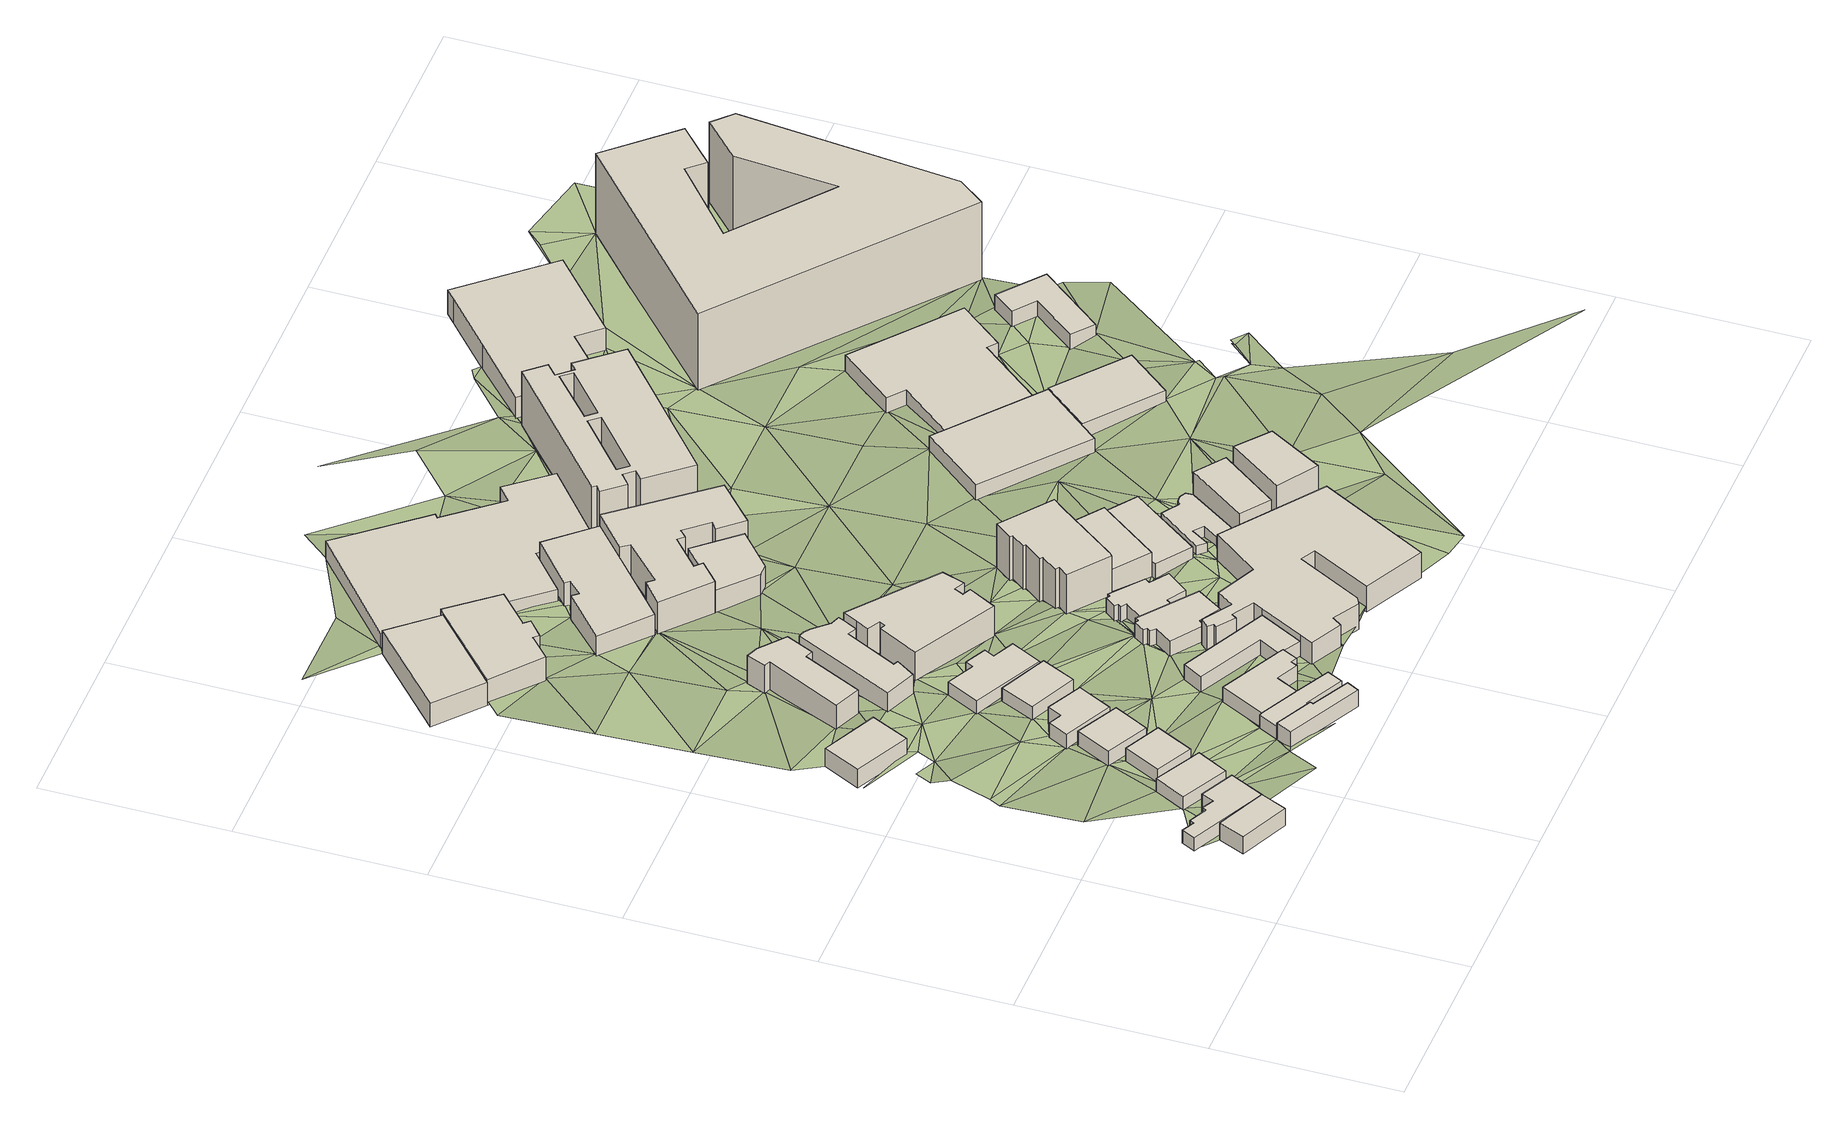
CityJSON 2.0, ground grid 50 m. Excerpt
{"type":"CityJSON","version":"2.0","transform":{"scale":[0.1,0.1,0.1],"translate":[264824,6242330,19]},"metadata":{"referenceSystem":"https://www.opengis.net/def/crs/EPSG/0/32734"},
"CityObjects":{
"building1":{"type":"Building","attributes":{"address":"14 Hares Avenue Salt River Cape Town","building":"house","building:levels":"1","footprint":{"type":"Polygon"},"plus_code":"C4XXXMX9+X5V","ground_height":34.07,"building_height":4.1,"roof_height":38.17},"geometry":[{"type":"Solid","lod":"1","boundaries":[[[[0,1,2,3]],[[1,4,5,2]],[[4,6,7,5]],[[6,0,3,7]],[[3,2,5,7]],[[6,4,1,0]]]]}]},
"building2":{"type":"Building","attributes":{"address":"12 Hares Avenue Salt River Cape Town","building":"house","building:levels":"1","footprint":{"type":"Polygon"},"plus_code":"C5X8X5X9+XCV","ground_height":32.4,"building_height":4.1,"roof_height":36.5},"geometry":[{"type":"Solid","lod":"1","boundaries":[[[[8,9,10,11]],[[9,12,13,10]],[[12,14,15,13]],[[14,16,17,15]],[[16,18,19,17]],[[18,20,21,19]],[[20,22,23,21]],[[22,24,25,23]],[[24,26,27,25]],[[26,8,11,27]],[[11,10,13,15,17,19,21,23,25,27]],[[26,24,22,20,18,16,14,12,9,8]]]]}]},
"building3":{"type":"Building","attributes":{"address":"10 Salt River Cape Town","building":"house","building:levels":"1","footprint":{"type":"Polygon"},"plus_code":"C5XHX7XR+XXX","ground_height":32.4,"building_height":4.1,"roof_height":36.5},"geometry":[{"type":"Solid","lod":"1","boundaries":[[[[28,29,30,31]],[[29,32,33,30]],[[32,34,35,33]],[[34,28,31,35]],[[31,30,33,35]],[[34,32,29,28]]]]}]},
"building4":{"type":"Building","attributes":{"address":"8A Hares Avenue Salt River Cape Town","building":"house","building:levels":"1","footprint":{"type":"Polygon"},"plus_code":"C5XXX7XJ+X3R","ground_height":31.24,"building_height":4.1,"roof_height":35.34},"geometry":[{"type":"Solid","lod":"1","boundaries":[[[[36,37,38,39]],[[37,40,41,38]],[[40,42,43,41]],[[42,36,39,43]],[[39,38,41,43]],[[42,40,37,36]]]]}]},
"building5":{"type":"Building","attributes":{"address":"1 Booth Road Salt River Cape Town","building":"house","building:levels":"1","footprint":{"type":"Polygon"},"plus_code":"C5X2XFXG+X9W","ground_height":28.99,"building_height":4.1,"roof_height":33.09},"geometry":[{"type":"Solid","lod":"1","boundaries":[[[[44,45,46,47]],[[45,48,49,46]],[[48,50,51,49]],[[50,44,47,51]],[[47,46,49,51]],[[50,48,45,44]]]]}]},
"building6":{"type":"Building","attributes":{"address":"8 Hares Avenue Salt River Cape Town","building":"house","building:levels":"1","footprint":{"type":"Polygon"},"plus_code":"C6X4XGXC+XPV","ground_height":31.24,"building_height":4.1,"roof_height":35.34},"geometry":[{"type":"Solid","lod":"1","boundaries":[[[[52,53,54,55]],[[53,56,57,54]],[[56,58,59,57]],[[58,52,55,59]],[[55,54,57,59]],[[58,56,53,52]]]]}]},
"building7":{"type":"Building","attributes":{"address":"6 Hares Avenue Salt River Cape Town","building":"house","building:levels":"1","footprint":{"type":"Polygon"},"plus_code":"C6X9X8X3+XRW","ground_height":30.12,"building_height":4.1,"roof_height":34.22},"geometry":[{"type":"Solid","lod":"1","boundaries":[[[[60,61,62,63]],[[61,64,65,62]],[[64,66,67,65]],[[66,68,69,67]],[[68,70,71,69]],[[70,60,63,71]],[[63,62,65,67,69,71]],[[70,68,66,64,61,60]]]]}]},
"building8":{"type":"Building","attributes":{"address":"11 Hares Avenue Salt River Cape Town","building":"house","building:levels":"1","footprint":{"type":"Polygon"},"plus_code":"C7X8XGX8+X7V","ground_height":32.94,"building_height":4.1,"roof_height":37.04},"geometry":[{"type":"Solid","lod":"1","boundaries":[[[[72,73,74,75,76,77]],[[73,78,79,75,74]],[[78,80,81,79]],[[80,82,83,81]],[[82,84,85,83]],[[84,72,77,76,85]],[[76,75,79,81,83,85]],[[84,82,80,78,73,72]]]]}]},
"building9":{"type":"Building","attributes":{"address":"9 Hares Avenue Salt River Cape Town","building":"house","building:levels":"1","footprint":{"type":"Polygon"},"plus_code":"C7X8XWXJ+X9W","ground_height":31.83,"building_height":4.1,"roof_height":35.93},"geometry":[{"type":"Solid","lod":"1","boundaries":[[[[73,72,77,74]],[[72,86,87,77]],[[86,88,89,87]],[[88,90,91,89]],[[90,92,93,91]],[[92,94,95,93]],[[94,96,97,95]],[[96,73,74,97]],[[74,77,87,89,91,93,95,97]],[[96,94,92,90,88,86,72,73]]]]}]},
"building10":{"type":"Building","attributes":{"address":"4 Hares Avenue Salt River Cape Town","building":"house","building:levels":"1","footprint":{"type":"Polygon"},"plus_code":"C6XPXPX2+XRX","ground_height":29.6,"building_height":4.1,"roof_height":33.7},"geometry":[{"type":"Solid","lod":"1","boundaries":[[[[98,99,100,101]],[[99,102,103,100]],[[102,104,105,103]],[[104,98,101,105]],[[101,100,103,105]],[[104,102,99,98]]]]}]},
"building11":{"type":"Building","attributes":{"address":"7 Hares Avenue Salt River Cape Town","building":"house","building:levels":"1","footprint":{"type":"Polygon"},"plus_code":"C7XJX7XM+XVR","ground_height":31.83,"building_height":4.1,"roof_height":35.93},"geometry":[{"type":"Solid","lod":"1","boundaries":[[[[106,107,108,109]],[[107,110,111,112,108]],[[110,113,114,95,112,111]],[[113,115,93,95,114]],[[115,116,117,93]],[[116,118,119,117]],[[118,120,121,119]],[[120,122,123,121]],[[122,106,109,123]],[[109,108,112,95,93,117,119,121,123]],[[122,120,118,116,115,113,110,107,106]]]]}]},
"building12":{"type":"Building","attributes":{"address":"Zhauns House 318 Victoria Road Salt River Cape Town","building":"yes","building:levels":"2","footprint":{"type":"Polygon"},"plus_code":"C5XVXRXR+X9R","ground_height":27.19,"building_height":6.9,"roof_height":34.09},"geometry":[{"type":"Solid","lod":"1","boundaries":[[[[124,125,126,127]],[[125,128,129,126]],[[128,130,131,129]],[[130,132,133,131]],[[132,134,135,133]],[[134,136,137,135]],[[136,138,139,137]],[[138,140,141,139]],[[140,124,127,141]],[[127,126,129,131,133,135,137,139,141]],[[140,138,136,134,132,130,128,125,124]]]]}]},
"building13":{"type":"Building","attributes":{"address":"2 Hares Avenue Salt River Cape Town","building":"house","building:levels":"1","footprint":{"type":"Polygon"},"plus_code":"C6XRXVXC+XCX","ground_height":28.28,"building_height":4.1,"roof_height":32.38},"geometry":[{"type":"Solid","lod":"1","boundaries":[[[[142,143,144,145]],[[143,146,147,144]],[[146,148,149,147]],[[148,150,151,149]],[[150,152,153,151]],[[152,154,155,153]],[[154,156,157,155]],[[156,142,145,157]],[[145,144,147,149,151,153,155,157]],[[156,154,152,150,148,146,143,142]]]]}]},
"building14":{"type":"Building","attributes":{"address":"245 Victoria Road Salt River Cape Town","building":"industrial","building:levels":"2","footprint":{"type":"Polygon"},"plus_code":"C5X2X9X4+X3X","ground_height":22.73,"building_height":6.9,"roof_height":29.63},"geometry":[{"type":"Solid","lod":"1","boundaries":[[[[158,159,160,161]],[[159,162,163,160]],[[162,164,165,163]],[[164,158,161,165]],[[161,160,163,165]],[[164,162,159,158]]]]}]},
"building15":{"type":"Building","attributes":{"address":"320 Victoria Road Salt River Cape Town","building":"yes","building:levels":"2","footprint":{"type":"Polygon"},"plus_code":"C6XCX5XC+XGW","ground_height":27.19,"building_height":6.9,"roof_height":34.09},"geometry":[{"type":"Solid","lod":"1","boundaries":[[[[166,167,168,169]],[[167,170,171,168]],[[170,172,173,171]],[[172,174,175,173]],[[174,176,177,175]],[[176,178,179,177]],[[178,180,181,179]],[[180,182,183,181]],[[182,184,185,183]],[[184,186,187,185]],[[186,188,189,187]],[[188,166,169,189]],[[169,168,171,173,175,177,179,181,183,185,187,189]],[[188,186,184,182,180,178,176,174,172,170,167,166]]]]}]},
"building16":{"type":"Building","attributes":{"address":"5 Hares Avenue Salt River Cape Town","building":"house","building:levels":"1","footprint":{"type":"Polygon"},"plus_code":"C8XCXRXG+XFX","ground_height":31.25,"building_height":4.1,"roof_height":35.35},"geometry":[{"type":"Solid","lod":"1","boundaries":[[[[190,191,192,193]],[[191,194,195,192]],[[194,196,197,195]],[[196,198,199,197]],[[198,200,201,199]],[[200,202,203,201]],[[202,190,193,203]],[[193,192,195,197,199,201,203]],[[202,200,198,196,194,191,190]]]]}]},
"building17":{"type":"Building","attributes":{"address":"Salt River Cape Town","building":"industrial","building:levels":"2","footprint":{"type":"Polygon"},"plus_code":"C5XJX3XH+XPX","ground_height":23.47,"building_height":6.9,"roof_height":30.37},"geometry":[{"type":"Solid","lod":"1","boundaries":[[[[158,204,205,206,207,161]],[[204,208,209,206,205]],[[208,210,211,209]],[[210,212,213,211]],[[212,214,215,213]],[[214,216,217,215]],[[216,218,219,217]],[[218,159,220,219]],[[159,158,161,207,220]],[[207,206,209,211,213,215,217,219,220]],[[159,218,216,214,212,210,208,204,158]]]]}]},
"building18":{"type":"Building","attributes":{"address":"326 Victoria Road Salt River Cape Town","building":"apartments","building:levels":"3","footprint":{"type":"Polygon"},"plus_code":"C7X9XWX3+X8V","ground_height":26.88,"building_height":9.7,"roof_height":36.58},"geometry":[{"type":"Solid","lod":"1","boundaries":[[[[167,166,169,221,222,168]],[[166,223,224,221,169]],[[223,225,226,224]],[[225,227,228,226]],[[227,229,230,228]],[[229,231,232,230]],[[231,233,234,232]],[[233,235,236,234]],[[235,237,238,236]],[[237,239,240,238]],[[239,241,242,240]],[[241,243,244,242]],[[243,167,168,222,244]],[[222,221,224,226,228,230,232,234,236,238,240,242,244]],[[243,241,239,237,235,233,231,229,227,225,223,166,167]]]]}]},
"building19":{"type":"Building","attributes":{"address":"Hares Avenue Salt River Cape Town","building":"house","building:levels":"1","footprint":{"type":"Polygon"},"plus_code":"C8XCXPXC+XGW","ground_height":30.14,"building_height":4.1,"roof_height":34.24},"geometry":[{"type":"Solid","lod":"1","boundaries":[[[[245,246,247,248]],[[246,249,250,247]],[[249,251,252,250]],[[251,253,254,252]],[[253,255,256,254]],[[255,257,258,256]],[[257,259,260,258]],[[259,261,262,260]],[[261,263,264,262]],[[263,265,266,264]],[[265,267,268,266]],[[267,245,248,268]],[[248,247,250,252,254,256,258,260,262,264,266,268]],[[267,265,263,261,259,257,255,253,251,249,246,245]]]]}]},
"building20":{"type":"Building","attributes":{"address":"Hares Avenue Salt River Cape Town","building":"house","building:levels":"1","footprint":{"type":"Polygon"},"plus_code":"C8XPXXX5+X2X","ground_height":28.98,"building_height":4.1,"roof_height":33.08},"geometry":[{"type":"Solid","lod":"1","boundaries":[[[[269,270,271,272]],[[270,273,274,271]],[[273,275,276,274]],[[275,277,278,276]],[[277,279,280,278]],[[279,281,282,280]],[[281,283,284,282]],[[283,285,286,284]],[[285,287,288,286]],[[287,289,290,288]],[[289,291,292,290]],[[291,293,294,292]],[[293,295,296,294]],[[295,269,272,296]],[[272,271,274,276,278,280,282,284,286,288,290,292,294,296]],[[295,293,291,289,287,285,283,281,279,277,275,273,270,269]]]]}]},
"building21":{"type":"Building","attributes":{"address":"255 Victoria Road Salt River Cape Town","building":"retail","building:levels":"2","footprint":{"type":"Polygon"},"plus_code":"C7X2XVXG+X8X","ground_height":23.09,"building_height":6.9,"roof_height":29.99},"geometry":[{"type":"Solid","lod":"1","boundaries":[[[[297,298,299,300]],[[298,301,302,299]],[[301,303,304,302]],[[303,305,306,304]],[[305,307,308,306]],[[307,309,310,308]],[[309,311,312,310]],[[311,313,314,312]],[[313,297,300,314]],[[300,299,302,304,306,308,310,312,314]],[[313,311,309,307,305,303,301,298,297]]]]}]},
"building22":{"type":"Building","attributes":{"address":"Salt River","building":"industrial","building:levels":"2","footprint":{"type":"Polygon"},"plus_code":"C9X3XQX2+X3W","ground_height":30.53,"building_height":6.9,"roof_height":37.43},"geometry":[{"type":"Solid","lod":"1","boundaries":[[[[315,316,195,317,318,197]],[[316,319,320,317,195]],[[319,321,322,320]],[[321,323,324,322]],[[323,325,326,324]],[[325,327,328,326]],[[327,329,330,328]],[[329,331,332,330]],[[331,333,334,332]],[[333,335,336,334]],[[335,337,338,336]],[[337,339,340,338]],[[339,341,342,340]],[[341,343,344,342]],[[343,345,346,344]],[[345,347,348,346]],[[347,349,350,348]],[[349,351,352,350]],[[351,353,354,352]],[[353,355,356,354]],[[355,357,358,356]],[[357,359,360,358]],[[359,315,197,318,360]],[[318,317,320,322,324,326,328,330,332,334,336,338,340,342,344,346,348,350,352,354,356,358,360]],[[359,357,355,353,351,349,347,345,343,341,339,337,335,333,331,329,327,325,323,321,319,316,315]]]]}]},
"building23":{"type":"Building","attributes":{"address":"259 Victoria Road Salt River 7925 Salt River","building":"retail","building:levels":"2","footprint":{"type":"Polygon"},"plus_code":"C7XVXCXF+XVW","ground_height":23.81,"building_height":6.9,"roof_height":30.71},"geometry":[{"type":"Solid","lod":"1","boundaries":[[[[361,362,363,364]],[[362,365,366,363]],[[365,367,368,366]],[[367,369,370,368]],[[369,371,372,370]],[[371,361,364,372]],[[364,363,366,368,370,372]],[[371,369,367,365,362,361]]]]}]},
"building24":{"type":"Building","attributes":{"building":"commercial","building:levels":"4","footprint":{"type":"Polygon"},"plus_code":"C8XXXGXQ+XJV","ground_height":28.21,"building_height":12.5,"roof_height":40.71},"geometry":[{"type":"Solid","lod":"1","boundaries":[[[[373,374,375,376,377,378]],[[374,379,380,376,375]],[[379,381,382,380]],[[381,383,384,382]],[[383,385,386,384]],[[385,387,388,386]],[[387,389,390,388]],[[389,391,392,390]],[[391,393,394,392]],[[393,395,396,394]],[[395,397,398,396]],[[397,399,400,398]],[[399,401,402,400]],[[401,373,378,377,402]],[[377,376,380,382,384,386,388,390,392,394,396,398,400,402]],[[401,399,397,395,393,391,389,387,385,383,381,379,374,373]]]]}]},
"building25":{"type":"Building","attributes":{"address":"256 Victoria Road Salt River Cape Town","building":"office","building:levels":"3","footprint":{"type":"Polygon"},"plus_code":"C8X2X6XW+X4V","ground_height":23.81,"building_height":9.7,"roof_height":33.51},"geometry":[{"type":"Solid","lod":"1","boundaries":[[[[403,404,364,405,406,363]],[[404,407,408,405,364]],[[407,409,410,408]],[[409,411,412,410]],[[411,413,414,412]],[[413,415,416,414]],[[415,417,418,416]],[[417,419,420,418]],[[419,421,422,420]],[[421,298,299,423,422]],[[298,297,300,424,423,299]],[[297,425,426,424,300]],[[425,427,428,426]],[[427,429,430,428]],[[429,431,432,430]],[[431,403,363,406,432]],[[406,405,408,410,412,414,416,418,420,422,423,424,426,428,430,432]],[[431,429,427,425,297,298,421,419,417,415,413,411,409,407,404,403]]]]}]},
"building26":{"type":"Building","attributes":{"building":"retail","building:levels":"2","footprint":{"type":"Polygon"},"plus_code":"C9XGX4XP+XFX","ground_height":28.21,"building_height":6.9,"roof_height":35.11},"geometry":[{"type":"Solid","lod":"1","boundaries":[[[[374,373,378,375]],[[373,433,434,435,378]],[[433,436,437,438,435,434]],[[436,374,375,438,437]],[[375,378,435,438]],[[436,433,373,374]]]]}]},
"building27":{"type":"Building","attributes":{"address":"Salt River Cape Town","building":"industrial","building:levels":"1","footprint":{"type":"Polygon"},"plus_code":"C6XRXCX5+X2R","ground_height":21.96,"building_height":4.1,"roof_height":26.06},"geometry":[{"type":"Solid","lod":"1","boundaries":[[[[439,440,441,442]],[[440,443,444,441]],[[443,445,446,444]],[[445,447,448,446]],[[447,449,450,448]],[[449,451,452,450]],[[451,453,454,452]],[[453,455,456,454]],[[455,457,458,456]],[[457,459,460,458]],[[459,461,462,460]],[[461,439,442,462]],[[442,441,444,446,448,450,452,454,456,458,460,462]],[[461,459,457,455,453,451,449,447,445,443,440,439]]]]}]},
"building28":{"type":"Building","attributes":{"address":"Salt River","building":"retail","building:levels":"1","footprint":{"type":"Polygon"},"plus_code":"CCX2X2X3+X4W","ground_height":28.21,"building_height":4.1,"roof_height":32.31},"geometry":[{"type":"Solid","lod":"1","boundaries":[[[[463,464,434,437]],[[464,465,466,434]],[[465,467,468,466]],[[467,469,470,468]],[[469,471,472,470]],[[471,463,437,472]],[[437,434,466,468,470,472]],[[471,469,467,465,464,463]]]]}]},
"building29":{"type":"Building","attributes":{"address":"Salt River","building":"house","building:levels":"1","footprint":{"type":"Polygon"},"plus_code":"CCXCXQXW+XCW","ground_height":27.45,"building_height":4.1,"roof_height":31.55},"geometry":[{"type":"Solid","lod":"1","boundaries":[[[[473,474,475,476]],[[474,477,478,475]],[[477,479,480,478]],[[479,481,482,480]],[[481,483,484,482]],[[483,485,486,484]],[[485,487,488,486]],[[487,489,490,488]],[[489,491,492,490]],[[491,493,494,492]],[[493,495,496,494]],[[495,473,476,496]],[[476,475,478,480,482,484,486,488,490,492,494,496]],[[495,493,491,489,487,485,483,481,479,477,474,473]]]]}]},
"building30":{"type":"Building","attributes":{"address":"Salt River","building":"retail","building:levels":"2","footprint":{"type":"Polygon"},"plus_code":"CCXWXFXM+XFX","ground_height":28.73,"building_height":6.9,"roof_height":35.63},"geometry":[{"type":"Solid","lod":"1","boundaries":[[[[497,498,499,500]],[[498,501,502,499]],[[501,503,504,502]],[[503,497,500,504]],[[500,499,502,504]],[[503,501,498,497]]]]}]},
"building31":{"type":"Building","attributes":{"address":"Salt River","building":"commercial","building:levels":"3","footprint":{"type":"Polygon"},"plus_code":"CFXCXJXR+XCV","ground_height":28.73,"building_height":9.7,"roof_height":38.43},"geometry":[{"type":"Solid","lod":"1","boundaries":[[[[505,506,507,508]],[[506,509,510,507]],[[509,511,512,510]],[[511,505,508,512]],[[508,507,510,512]],[[511,509,506,505]]]]}]},
"building32":{"type":"Building","attributes":{"address":"Manhattan Centre 60 Hopkins Street Salt River Cape Town","building":"industrial","building:levels":"5","footprint":{"type":"Polygon"},"plus_code":"C9XWX9X2+XWV","ground_height":22.43,"building_height":15.3,"roof_height":37.73},"geometry":[{"type":"Solid","lod":"1","boundaries":[[[[513,514,515,516]],[[514,517,518,515]],[[517,519,520,518]],[[519,521,522,520]],[[521,523,524,522]],[[523,525,526,524]],[[525,527,528,526]],[[527,529,530,528]],[[529,531,532,530]],[[531,533,534,532]],[[533,535,536,534]],[[535,537,538,536]],[[537,539,540,538]],[[539,513,516,540]],[[541,542,543,544]],[[542,545,546,543]],[[545,547,548,546]],[[547,541,544,548]],[[549,550,551,552]],[[550,553,554,551]],[[553,555,556,554]],[[555,549,552,556]],[[516,515,518,520,522,524,526,528,530,532,534,536,538,540],[544,543,546,548],[552,551,554,556]],[[539,537,535,533,531,529,527,525,523,521,519,517,514,513],[547,545,542,541],[555,553,550,549]]]]}]},
"building33":{"type":"Building","attributes":{"address":"261B Victoria Road Salt River Cape Town","building":"retail","building:levels":"1","footprint":{"type":"Polygon"},"plus_code":"CFX7XMXV+XHR","ground_height":24.96,"building_height":4.1,"roof_height":29.06},"geometry":[{"type":"Solid","lod":"1","boundaries":[[[[557,558,559,560]],[[558,561,562,559]],[[561,563,564,562]],[[563,565,566,564]],[[565,557,560,566]],[[560,559,562,564,566]],[[565,563,561,558,557]]]]}]},
"building34":{"type":"Building","attributes":{"address":"261 Victoria Road Salt River Cape Town","building":"retail","building:levels":"1","footprint":{"type":"Polygon"},"plus_code":"CGXFXPXP+X7V","ground_height":25.38,"building_height":4.1,"roof_height":29.48},"geometry":[{"type":"Solid","lod":"1","boundaries":[[[[557,565,566,567,568,560]],[[565,569,570,567,566]],[[569,571,572,570]],[[571,557,560,568,572]],[[568,567,570,572]],[[571,569,565,557]]]]}]},
"building35":{"type":"Building","attributes":{"building":"industrial","building:levels":"1","footprint":{"type":"Polygon"},"plus_code":"CGX9XXXM+X8R","ground_height":22.98,"building_height":4.1,"roof_height":27.08},"geometry":[{"type":"Solid","lod":"1","boundaries":[[[[573,574,575,576]],[[574,577,578,575]],[[577,579,580,578]],[[579,581,582,580]],[[581,583,584,582]],[[583,585,586,584]],[[585,587,588,586]],[[587,573,576,588]],[[576,575,578,580,582,584,586,588]],[[587,585,583,581,579,577,574,573]]]]}]},
"building36":{"type":"Building","attributes":{"address":"48 Hopkins Street Salt River Cape Town","building":"industrial","building:levels":"2","footprint":{"type":"Polygon"},"plus_code":"CFXMX5XC+XHR","ground_height":20.31,"building_height":6.9,"roof_height":27.21},"geometry":[{"type":"Solid","lod":"1","boundaries":[[[[589,590,591,592,593,594]],[[590,595,596,592,591]],[[595,597,598,596]],[[597,599,600,598]],[[599,601,602,600]],[[601,603,604,602]],[[603,605,606,604]],[[605,607,608,606]],[[607,609,610,608]],[[609,589,594,593,610]],[[593,592,596,598,600,602,604,606,608,610]],[[609,607,605,603,601,599,597,595,590,589]]]]}]},
"building37":{"type":"Building","attributes":{"building":"yes","building:levels":"1","footprint":{"type":"Polygon"},"plus_code":"CHXWX2XQ+X2V","ground_height":23.4,"building_height":4.1,"roof_height":27.5},"geometry":[{"type":"Solid","lod":"1","boundaries":[[[[611,612,613,614]],[[612,615,616,613]],[[615,617,618,616]],[[617,619,620,618]],[[619,621,622,620]],[[621,611,614,622]],[[614,613,616,618,620,622]],[[621,619,617,615,612,611]]]]}]},
"building38":{"type":"Building","attributes":{"address":"The Herringbone Salt River Cape Town","building":"apartments","building:levels":"8","building:flats":"398","footprint":{"type":"Polygon"},"plus_code":"CGXPXGX9+X9V","ground_height":21.6,"building_height":23.7,"roof_height":45.3},"geometry":[{"type":"Solid","lod":"1","boundaries":[[[[623,624,625,626]],[[624,627,628,625]],[[627,629,630,628]],[[629,631,632,630]],[[631,633,634,632]],[[633,635,636,634]],[[635,637,638,636]],[[637,639,640,638]],[[639,641,642,640]],[[641,643,644,642]],[[643,645,646,644]],[[645,623,626,646]],[[626,625,628,630,632,634,636,638,640,642,644,646]],[[645,643,641,639,637,635,633,631,629,627,624,623]]]]}]},
"terrain1":{"type":"TINRelief","geometry":[{"type":"CompositeSurface","lod":"1","boundaries":[[[647,648,1]],[[649,650,651]],[[650,652,651]],[[1,653,647]],[[654,14,650]],[[652,650,14]],[[652,32,655]],[[652,14,28]],[[656,657,655]],[[655,32,656]],[[12,28,14]],[[658,12,647]],[[657,659,660]],[[29,42,32]],[[656,32,42]],[[12,661,28]],[[660,662,663]],[[664,665,663]],[[656,659,657]],[[664,666,665]],[[12,658,661]],[[29,667,42]],[[656,42,40]],[[73,29,28]],[[668,669,670]],[[662,660,659]],[[671,656,40]],[[662,664,663]],[[661,73,28]],[[672,656,671]],[[671,40,672]],[[673,659,656]],[[29,96,667]],[[674,44,675]],[[37,672,40]],[[73,661,676]],[[668,664,677]],[[29,73,96]],[[677,669,668]],[[659,678,662]],[[676,661,679]],[[675,44,680]],[[681,664,662]],[[673,682,659]],[[677,680,669]],[[683,674,684]],[[685,37,667]],[[686,662,678]],[[681,677,664]],[[685,667,96]],[[682,673,52]],[[687,678,688]],[[37,689,672]],[[684,674,675]],[[686,678,687]],[[686,681,662]],[[677,690,680]],[[675,680,691]],[[52,672,689]],[[685,96,94]],[[691,680,690]],[[683,692,693]],[[52,689,682]],[[685,200,37]],[[99,681,686]],[[200,689,37]],[[687,104,686]],[[694,695,696]],[[677,681,156]],[[697,690,677]],[[698,683,684]],[[682,689,60]],[[693,699,700]],[[60,104,687]],[[156,697,677]],[[683,698,692]],[[701,684,675]],[[691,690,702]],[[60,689,104]],[[99,703,681]],[[700,699,704]],[[92,118,705]],[[699,693,692]],[[200,198,689]],[[118,92,706]],[[697,156,707]],[[702,708,691]],[[698,684,709]],[[710,697,707]],[[200,685,711]],[[99,98,703]],[[707,156,152]],[[154,152,156]],[[690,178,702]],[[118,706,122]],[[104,689,712]],[[713,689,198]],[[122,120,118]],[[107,711,685]],[[714,710,229]],[[122,706,715]],[[229,710,707]],[[152,716,707]],[[104,717,98]],[[152,150,716]],[[122,715,106]],[[712,689,713]],[[223,714,229]],[[188,714,223]],[[692,718,699]],[[698,709,719]],[[702,178,138]],[[720,715,706]],[[692,698,719]],[[150,148,146]],[[699,721,722]],[[717,703,98]],[[713,198,723]],[[715,724,106]],[[699,718,721]],[[719,709,725]],[[726,723,198]],[[727,707,716]],[[178,176,138]],[[104,712,717]],[[728,729,162]],[[726,198,730]],[[223,229,225]],[[188,223,166]],[[229,227,225]],[[725,138,731]],[[150,727,716]],[[692,732,718]],[[733,715,720]],[[730,198,734]],[[150,146,727]],[[735,146,703]],[[721,718,736]],[[713,723,737]],[[738,723,726]],[[712,713,739]],[[739,713,740]],[[138,176,731]],[[172,170,174]],[[737,741,713]],[[176,174,731]],[[729,728,742]],[[739,743,712]],[[717,735,703]],[[719,732,692]],[[719,725,731]],[[744,728,162]],[[745,733,720]],[[174,170,731]],[[744,162,159]],[[741,737,746]],[[218,728,744]],[[745,720,747]],[[736,718,748]],[[245,717,749]],[[730,750,751]],[[146,752,727]],[[159,218,744]],[[736,753,754]],[[730,734,750]],[[741,755,756]],[[717,245,757]],[[735,752,146]],[[746,755,741]],[[245,758,759]],[[717,757,735]],[[760,758,245]],[[759,757,245]],[[218,761,728]],[[736,748,753]],[[762,732,719]],[[763,170,167]],[[764,755,746]],[[759,758,765]],[[719,731,766]],[[731,170,767]],[[768,769,770]],[[757,759,771]],[[772,727,752]],[[773,760,245]],[[770,727,774]],[[735,757,775]],[[776,747,777]],[[768,770,778]],[[735,775,752]],[[764,773,755]],[[218,753,761]],[[779,727,772]],[[774,727,779]],[[752,775,780]],[[774,778,770]],[[748,781,753]],[[782,783,760]],[[772,752,784]],[[763,167,785]],[[780,775,786]],[[748,787,788]],[[766,731,767]],[[773,782,760]],[[748,788,781]],[[341,773,764]],[[789,732,762]],[[774,785,778]],[[780,790,752]],[[742,728,791]],[[761,753,781]],[[777,792,776]],[[779,772,793]],[[170,794,767]],[[295,790,780]],[[762,795,796]],[[794,170,763]],[[774,779,797]],[[782,773,798]],[[790,295,799]],[[773,341,798]],[[295,293,800]],[[797,779,801]],[[381,785,774]],[[774,797,802]],[[782,798,800]],[[777,803,792]],[[781,804,761]],[[796,789,762]],[[805,799,295]],[[800,806,295]],[[763,785,381]],[[371,807,808]],[[802,381,774]],[[802,797,809]],[[806,805,295]],[[810,767,794]],[[339,798,341]],[[811,807,371]],[[804,812,761]],[[813,800,798]],[[806,800,813]],[[794,369,810]],[[811,371,814]],[[813,798,339]],[[815,814,371]],[[815,816,814]],[[817,812,804]],[[371,369,815]],[[818,763,381]],[[819,813,339]],[[820,816,815]],[[821,819,339]],[[822,369,794]],[[298,817,804]],[[339,823,821]],[[822,815,369]],[[824,794,763]],[[381,379,825]],[[339,826,823]],[[827,817,828]],[[298,828,817]],[[829,830,831]],[[832,821,823]],[[473,813,819]],[[339,833,826]],[[818,381,825]],[[834,828,298]],[[832,823,835]],[[379,374,836]],[[794,824,822]],[[833,339,837]],[[461,838,791]],[[298,839,834]],[[818,824,763]],[[828,834,840]],[[374,841,836]],[[842,829,831]],[[843,840,834]],[[837,339,829]],[[473,469,813]],[[298,844,839]],[[826,833,487]],[[845,839,846]],[[847,461,848]],[[839,844,846]],[[844,822,824]],[[825,379,849]],[[845,846,850]],[[851,818,825]],[[852,828,840]],[[848,853,847]],[[461,854,838]],[[493,473,495]],[[379,836,849]],[[837,829,855]],[[493,469,473]],[[844,856,846]],[[487,833,498]],[[461,847,854]],[[847,853,857]],[[858,855,829]],[[842,859,829]],[[493,860,469]],[[849,836,469]],[[860,493,491]],[[861,837,855]],[[825,849,851]],[[860,491,489]],[[856,844,862]],[[487,498,489]],[[844,824,862]],[[854,847,857]],[[860,489,498]],[[863,864,865]],[[860,849,469]],[[829,859,858]],[[855,505,861]],[[866,824,818]],[[852,840,867]],[[866,818,851]],[[868,864,863]],[[859,842,869]],[[857,867,854]],[[867,857,852]],[[498,870,860]],[[871,849,860]],[[872,858,859]],[[849,871,851]],[[824,873,862]],[[498,861,870]],[[872,511,858]],[[867,840,874]],[[862,875,856]],[[505,870,861]],[[876,824,866]],[[877,854,867]],[[860,870,871]],[[511,870,505]],[[873,824,876]],[[869,872,859]],[[870,511,872]],[[878,879,880]],[[881,882,877]],[[875,862,873]],[[881,877,867]],[[883,856,875]],[[878,880,884]],[[885,876,866]],[[886,885,866]],[[881,867,874]],[[886,866,557]],[[870,887,871]],[[872,869,888]],[[871,887,889]],[[873,876,885]],[[872,890,870]],[[517,514,891]],[[521,891,514]],[[874,521,892]],[[881,874,892]],[[885,886,893]],[[557,894,886]],[[895,892,521]],[[895,521,514]],[[872,888,890]],[[875,873,896]],[[887,870,897]],[[892,898,881]],[[895,514,899]],[[885,573,873]],[[899,514,883]],[[883,875,896]],[[897,870,890]],[[895,899,900]],[[869,901,888]],[[896,873,902]],[[903,898,892]],[[573,902,873]],[[894,557,904]],[[905,887,897]],[[890,888,906]],[[883,896,907]],[[907,899,883]],[[908,887,905]],[[909,557,908]],[[890,910,897]],[[911,898,903]],[[906,888,901]],[[894,904,912]],[[906,910,890]],[[913,557,909]],[[905,897,914]],[[901,869,915]],[[904,557,916]],[[917,899,907]],[[905,909,908]],[[913,916,557]],[[918,907,896]],[[910,906,919]],[[902,573,920]],[[909,905,921]],[[910,922,923]],[[919,922,910]],[[921,913,909]],[[902,924,896]],[[904,916,925]],[[926,922,919]],[[927,920,573]],[[916,913,928]],[[904,925,927]],[[928,925,916]],[[929,921,905]],[[930,907,918]],[[902,920,924]],[[918,896,623]],[[927,925,931]],[[920,927,924]],[[931,924,927]],[[921,932,621]],[[921,929,932]],[[924,931,621]],[[933,934,935]],[[918,623,930]],[[936,934,933]],[[937,933,935]],[[938,936,933]],[[939,930,623]],[[930,939,940]],[[938,933,937]],[[939,623,940]],[[633,938,937]],[[623,941,940]],[[942,623,645]],[[623,942,941]]]}]}
},
"vertices":[
[240,121,138],[105,182,138],[105,182,192],[240,121,192],[73,111,138],[73,111,192],[208,50,138],[208,50,192],
[50,228,134],[258,127,134],[258,127,175],[50,228,175],[304,220,134],[304,220,175],[212,265,134],[212,265,175],[196,231,134],[196,231,175],[164,247,134],[164,247,175],[158,236,134],[158,236,175],[109,260,134],[109,260,175],[103,248,134],[103,248,175],[68,265,134],[68,265,175],
[314,239,134],[358,323,134],[358,323,175],[314,239,175],[232,389,134],[232,389,175],[188,304,134],[188,304,175],
[377,351,122],[428,452,122],[428,452,163],[377,351,163],[329,501,122],[329,501,163],[278,401,122],[278,401,163],
[115,1196,83],[65,1095,83],[65,1095,141],[115,1196,141],[215,1022,83],[215,1022,141],[264,1124,83],[264,1124,141],
[466,573,117],[352,631,117],[352,631,163],[466,573,163],[304,537,117],[304,537,163],[418,479,117],[418,479,163],
[522,685,106],[426,733,106],[426,733,152],[522,685,152],[406,694,106],[406,694,152],[371,711,106],[371,711,152],[344,657,106],[344,657,152],[475,592,106],[475,592,152],
[621,129,128],[520,180,128],[520,180,169],[520,180,180],[621,129,180],[621,129,169],[499,137,128],[499,137,180],[701,34,128],[701,34,180],[719,68,128],[719,68,180],[617,121,128],[617,121,180],
[627,141,128],[627,141,169],[733,88,128],[733,88,169],[754,130,128],[754,130,169],[662,178,128],[662,178,169],[556,231,128],[556,231,169],[547,233,128],[547,233,169],
[594,803,106],[463,864,106],[463,864,147],[594,803,147],[420,772,106],[420,772,147],[551,712,106],[551,712,147],
[799,261,122],[786,268,122],[786,268,169],[799,261,169],[617,352,122],[617,352,164],[617,352,169],[556,231,122],[556,231,164],[662,178,122],[692,238,122],[692,238,169],[752,209,122],[752,209,169],[761,227,122],[761,227,169],[778,219,122],[778,219,169],
[372,1484,64],[350,1432,64],[350,1432,151],[372,1484,151],[367,1425,64],[367,1425,151],[265,1220,64],[265,1220,151],[338,1189,64],[338,1189,151],[415,1348,64],[415,1348,151],[437,1341,64],[437,1341,151],[472,1416,64],[472,1416,151],[405,1471,64],[405,1471,151],
[412,911,93],[603,816,93],[603,816,134],[412,911,134],[645,899,93],[645,899,134],[586,928,93],[586,928,134],[600,955,93],[600,955,134],[542,984,93],[542,984,134],[531,963,93],[531,963,134],[457,1000,93],[457,1000,134],
[121,2063,33],[327,2248,33],[327,2248,106],[121,2063,106],[223,2367,33],[223,2367,106],[0,2167,33],[0,2167,106],
[554,1269,79],[574,1307,79],[574,1307,151],[554,1269,151],[581,1323,79],[581,1323,151],[555,1332,79],[555,1332,151],[517,1373,79],[517,1373,151],[500,1385,79],[500,1385,151],[483,1390,79],[483,1390,151],[351,1117,79],[351,1117,151],[436,1082,79],[436,1082,151],[471,1133,79],[471,1133,151],[458,1139,79],[458,1139,151],[530,1281,79],[530,1281,151],
[786,268,117],[799,261,117],[799,261,164],[786,268,164],[847,234,117],[847,234,164],[910,353,117],[910,353,164],[672,470,117],[672,470,164],[640,417,117],[640,417,164],[819,327,117],[819,327,164],
[250,1958,33],[250,1958,106],[250,1958,114],[121,2063,114],[308,2011,33],[308,2011,114],[320,1998,33],[320,1998,114],[366,2036,33],[366,2036,114],[352,2052,33],[352,2052,114],[440,2132,33],[440,2132,114],[336,2257,33],[336,2257,114],[327,2248,114],
[554,1269,176],[574,1307,176],[535,1232,79],[535,1232,176],[568,1213,79],[568,1213,176],[561,1198,79],[561,1198,176],[546,1205,79],[546,1205,176],[489,1095,79],[489,1095,176],[716,972,79],[716,972,176],[757,1047,79],[757,1047,176],[734,1058,79],[734,1058,176],[746,1083,79],[746,1083,176],[775,1069,79],[775,1069,176],[796,1131,79],[796,1131,176],
[812,644,100],[806,634,100],[806,634,152],[812,644,152],[796,640,100],[796,640,152],[777,611,100],[777,611,152],[785,604,100],[785,604,152],[778,595,100],[778,595,152],[790,583,100],[790,583,152],[757,537,100],[757,537,152],[840,477,100],[840,477,152],[854,494,100],[854,494,152],[913,461,100],[913,461,152],[959,531,100],[959,531,152],
[889,741,92],[883,734,92],[883,734,141],[889,741,141],[874,740,92],[874,740,141],[851,711,92],[851,711,141],[859,704,92],[859,704,141],[853,695,92],[853,695,141],[869,685,92],[869,685,141],[833,639,92],[833,639,141],[904,584,92],[904,584,141],[914,598,92],[914,598,141],[964,567,92],[964,567,141],[1011,627,92],[1011,627,141],[963,661,92],[963,661,141],[973,674,92],[973,674,141],
[665,1912,37],[764,1998,37],[764,1998,110],[665,1912,110],[658,2115,37],[658,2115,110],[532,2008,37],[532,2008,110],[542,1996,37],[542,1996,110],[506,1961,37],[506,1961,110],[492,1978,37],[492,1978,110],[366,1869,37],[366,1869,110],[492,1763,37],[492,1763,110],
[910,353,104],[847,234,104],[847,234,184],[910,353,184],[828,198,104],[828,198,184],[915,154,104],[915,154,184],[933,179,104],[933,179,184],[1003,138,104],[1003,138,184],[1025,149,104],[1025,149,184],[1119,326,104],[1119,326,184],[1158,305,104],[1158,305,184],[1072,141,104],[1072,141,184],[1237,59,104],[1237,59,184],[1398,357,104],[1398,357,184],[1139,548,104],[1139,548,184],[1043,422,104],[1043,422,184],[933,473,104],[933,473,184],[902,428,104],[902,428,184],[824,478,104],[824,478,184],[804,457,104],[804,457,184],[816,445,104],[816,445,184],[808,437,104],[808,437,184],[856,401,104],[856,401,184],[866,414,104],[866,414,184],[924,379,104],[924,379,184],
[674,1702,48],[617,1652,48],[617,1652,117],[674,1702,117],[710,1567,48],[710,1567,117],[743,1567,48],[743,1567,117],[843,1654,48],[843,1654,117],[746,1765,48],[746,1765,117],
[951,757,79],[1074,921,79],[1074,921,161],[1074,921,217],[951,757,217],[951,757,161],[1098,950,79],[1098,950,217],[965,1052,79],[965,1052,217],[928,1005,79],[928,1005,217],[935,1000,79],[935,1000,217],[907,963,79],[907,963,217],[912,959,79],[912,959,217],[874,910,79],[874,910,217],[882,905,79],[882,905,217],[849,862,79],[849,862,217],[858,855,79],[858,855,217],[838,830,79],[838,830,217],[942,749,79],[942,749,217],
[617,1652,37],[674,1702,37],[674,1702,145],[617,1652,145],[655,1720,37],[655,1720,145],[737,1792,37],[737,1792,145],[753,1776,37],[753,1776,145],[772,1793,37],[772,1793,145],[825,1731,37],[825,1731,145],[805,1715,37],[805,1715,145],[860,1653,37],[860,1653,145],[968,1750,37],[968,1750,145],[764,1998,145],[665,1912,145],[681,1890,37],[681,1890,145],[576,1791,37],[576,1791,145],[560,1809,37],[560,1809,145],[498,1757,37],[498,1757,145],
[1049,684,79],[1049,684,133],[1049,684,161],[1172,848,79],[1172,848,133],[1172,848,161],
[537,2621,15],[250,2382,15],[250,2382,71],[537,2621,71],[548,2031,15],[548,2031,71],[659,2125,15],[659,2125,71],[711,2069,15],[711,2069,71],[730,2085,15],[730,2085,71],[779,2026,15],[779,2026,71],[961,2177,15],[961,2177,71],[868,2289,15],[868,2289,71],[826,2254,15],[826,2254,71],[708,2395,15],[708,2395,71],[719,2404,15],[719,2404,71],
[1172,848,84],[1049,684,84],[1042,673,84],[1042,673,133],[1132,608,84],[1132,608,133],[1270,796,84],[1270,796,133],[1180,861,84],[1180,861,133],
[1237,725,84],[1148,604,84],[1148,604,126],[1237,725,126],[1167,583,84],[1167,583,126],[1197,630,84],[1197,630,126],[1223,610,84],[1223,610,126],[1195,570,84],[1195,570,126],[1235,538,84],[1235,538,126],[1328,675,84],[1328,675,126],[1327,694,84],[1327,694,126],[1310,703,84],[1310,703,126],[1291,701,84],[1291,701,126],[1283,694,84],[1283,694,126],
[1441,630,84],[1364,687,84],[1364,687,166],[1441,630,166],[1249,530,84],[1249,530,166],[1326,474,84],[1326,474,166],
[1454,616,92],[1348,468,92],[1348,468,194],[1454,616,194],[1453,398,92],[1453,398,194],[1540,546,92],[1540,546,194],
[1329,2123,19],[1234,2234,19],[1234,2234,187],[1329,2123,187],[1214,2217,19],[1214,2217,187],[1179,2258,19],[1179,2258,187],[1210,2285,19],[1210,2285,187],[1165,2337,19],[1165,2337,187],[808,2034,19],[808,2034,187],[816,2024,19],[816,2024,187],[800,2010,19],[800,2010,187],[847,1955,19],[847,1955,187],[877,1980,19],[877,1980,187],[900,1953,19],[900,1953,187],[876,1932,19],[876,1932,187],[971,1820,19],[971,1820,187],[1040,2126,19],[1064,2098,19],[1064,2098,187],[1040,2126,187],[915,1972,19],[915,1972,187],[891,2000,19],[891,2000,187],[1176,2245,19],[1201,2217,19],[1201,2217,187],[1176,2245,187],[1079,2112,19],[1079,2112,187],[1055,2139,19],[1055,2139,187],
[1617,1146,52],[1356,1360,52],[1356,1360,101],[1617,1146,101],[1217,1193,52],[1217,1193,101],[1477,979,52],[1477,979,101],[1515,1024,52],[1515,1024,101],
[1515,1024,105],[1617,1146,105],[1700,874,52],[1700,874,105],[1800,996,52],[1800,996,105],
[1600,1660,30],[1479,1513,30],[1479,1513,81],[1600,1660,81],[1524,1477,30],[1524,1477,81],[1405,1332,30],[1405,1332,81],[1599,1175,30],[1599,1175,81],[1739,1346,30],[1739,1346,81],[1764,1325,30],[1764,1325,81],[1863,1446,30],[1863,1446,81],
[1714,2423,6],[1516,2648,6],[1516,2648,75],[1516,2648,82],[1714,2423,82],[1714,2423,75],[1489,2625,6],[1489,2625,82],[1348,2502,6],[1348,2502,82],[1187,2360,6],[1187,2360,82],[1255,2283,6],[1255,2283,82],[1280,2305,6],[1280,2305,82],[1356,2219,6],[1356,2219,82],[1450,2302,6],[1450,2302,82],[1505,2240,6],[1505,2240,82],
[1929,1391,36],[1882,1332,36],[1882,1332,85],[1929,1391,85],[1940,1286,36],[1940,1286,85],[1847,1170,36],[1847,1170,85],[1903,1124,36],[1903,1124,85],[2044,1298,36],[2044,1298,85],
[1915,2408,11],[1424,1977,11],[1424,1977,263],[1915,2408,263],[2047,1466,11],[2047,1466,263],[2105,1539,11],[2105,1539,263],[2168,2138,11],[2168,2138,263],[2116,2187,11],[2116,2187,263],[2014,2092,11],[2014,2092,263],[1989,1812,11],[1989,1812,263],[1731,2018,11],[1731,2018,263],[1930,2187,11],[1930,2187,263],[1971,2141,11],[1971,2141,263],[2074,2235,11],[2074,2235,263],
[258,127,144],[50,228,138],[158,236,138],[164,247,138],[109,260,138],[188,304,138],[240,121,144],[196,231,138],[75,520,126],[304,537,122],[78,736,114],[431,48,144],[344,657,111],[93,766,114],[475,131,139],[326,770,111],[130,878,114],[202,945,98],[122,928,100],[142,972,100],[377,351,134],[225,995,98],[215,1022,98],[50,1075,100],[326,520,122],[418,479,122],[352,631,122],[75,1270,83],[265,1220,82],[499,137,139],[326,1020,98],[371,711,111],[610,62,139],[264,1124,98],[412,911,98],[475,592,117],[75,1520,70],[350,1432,68],[617,352,128],[420,772,111],[426,733,111],[406,694,111],[576,520,117],[351,1117,98],[338,1189,82],[326,1770,56],[75,1770,61],[627,141,139],[621,129,139],[719,68,134],[436,1082,98],[326,1520,68],[250,1958,45],[75,2020,50],[367,1425,68],[437,1341,82],[603,816,106],[121,2063,50],[692,238,128],[754,130,134],[489,1095,93],[415,1348,82],[372,1484,68],[471,1133,93],[819,327,122],[777,611,111],[757,537,111],[458,1139,93],[828,198,122],[576,1020,93],[796,640,111],[366,1869,56],[498,1757,52],[913,146,122],[320,1998,45],[308,2011,45],[804,457,111],[847,234,122],[405,1471,68],[808,437,111],[716,972,87],[250,2382,33],[75,2520,27],[856,401,111],[576,1520,65],[492,1763,52],[915,154,122],[910,353,122],[827,770,100],[366,2036,45],[824,478,111],[816,445,111],[778,595,111],[790,583,111],[840,477,111],[326,2520,22],[785,604,111],[326,2270,33],[933,179,122],[902,428,111],[1003,138,126],[492,1978,41],[806,634,111],[924,379,122],[866,414,111],[838,830,100],[440,2132,45],[352,2052,45],[913,461,111],[854,494,111],[851,711,100],[833,639,111],[853,695,100],[904,584,111],[548,2031,41],[560,1809,52],[827,1270,73],[933,473,111],[869,685,100],[617,1652,52],[710,1567,60],[746,1083,87],[734,1058,87],[757,1047,87],[859,704,100],[849,862,100],[959,531,104],[827,1020,87],[874,740,100],[1025,149,115],[1072,141,126],[775,1069,87],[874,910,87],[889,741,100],[532,2008,41],[964,567,104],[914,598,111],[858,855,100],[796,1131,87],[883,734,100],[506,1961,41],[542,1996,41],[665,1912,41],[942,749,100],[537,2621,19],[1119,326,115],[882,905,87],[827,1520,60],[576,1791,52],[681,1890,52],[907,963,87],[1078,520,104],[951,757,100],[1011,627,104],[912,959,87],[928,1005,87],[1158,305,115],[658,2115,41],[1049,684,92],[1042,673,92],[655,1720,52],[674,1702,52],[935,1000,87],[743,1567,60],[737,1792,48],[659,2125,41],[1132,608,104],[753,1776,48],[805,1715,48],[772,1793,48],[711,2069,37],[1078,1270,67],[1148,604,104],[825,1731,48],[1167,583,104],[860,1653,48],[1195,570,104],[1078,1520,54],[1078,1020,79],[1235,538,97],[730,2085,37],[779,2026,37],[1398,357,109],[1237,59,120],[1328,20,120],[1197,630,104],[1249,530,97],[800,2010,37],[1223,610,97],[1180,861,92],[1326,474,97],[612,2700,9],[847,1955,37],[808,2034,37],[1172,848,92],[1402,6,120],[816,2024,37],[968,1750,43],[877,1980,37],[876,1932,37],[827,2270,25],[708,2395,25],[1328,1020,72],[900,1953,37],[1217,1193,60],[961,2177,23],[826,2254,25],[855,2425,15],[1348,468,97],[971,1820,43],[868,2289,25],[1453,398,97],[1579,270,102],[1328,770,85],[1441,630,97],[1078,1770,43],[915,1972,37],[1040,2126,34],[891,2000,37],[1356,1360,60],[1078,2270,23],[1064,2098,34],[1714,381,98],[1579,770,78],[1477,979,64],[1579,520,92],[1328,1770,38],[1165,2337,23],[1328,2020,28],[1328,1520,47],[995,2548,14],[1176,2245,23],[1055,2139,34],[1079,2112,34],[1178,2400,14],[870,2755,6],[1329,2123,28],[1201,2217,23],[1479,1513,40],[1405,1332,60],[1700,874,78],[1830,520,87],[1515,1024,64],[1830,770,75],[1179,2258,23],[1187,2360,23],[1524,1477,40],[1599,1175,52],[1255,2283,19],[1424,1977,28],[1819,788,74],[1299,2505,13],[1356,2219,19],[1280,2305,19],[2081,270,90],[1579,1770,30],[1348,2502,13],[1764,1325,44],[1861,855,74],[1909,647,74],[1505,2240,19],[1800,996,58],[1830,1020,58],[1896,724,74],[1328,2520,13],[1739,1346,44],[1847,1170,44],[1869,847,74],[2331,20,95],[1830,1270,44],[1450,2302,19],[1579,2270,19],[2016,772,66],[1830,1520,33],[1903,1124,58],[1963,787,66],[1955,794,74],[2047,1466,25],[1882,1332,44],[1977,804,66],[1863,1446,33],[1940,1286,44],[2120,1161,36],[1714,2423,11],[1929,1391,44],[2081,1270,36],[1830,2020,21],[1731,2018,21],[1989,1812,21],[1930,2187,16],[2014,2092,15],[1971,2141,15],[1830,2520,11],[1868,2563,11],[2081,2520,7],[2081,2270,11]
]}
